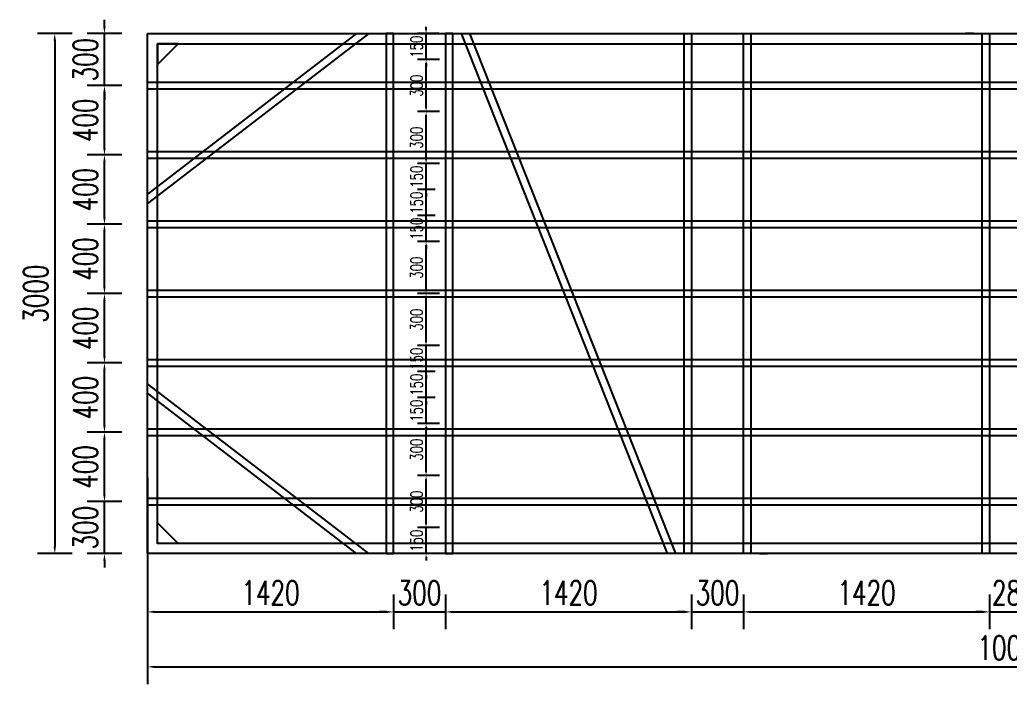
# Model space of a CAD drawing. Header units: millimetres. Extents: x -1546798 to -962116, y 1297493 to 1531173.
# Drawn here: x -1365931 to -1360221, y 1353921 to 1357755 of the extents above; entities that cross this region are included whole.
import ezdxf

# ---------------------------------------------------------------- set-up
doc = ezdxf.new("R2010")
doc.units = ezdxf.units.MM
doc.header["$LTSCALE"] = 10
doc.layers.get('DEFPOINTS').update_dxf_attribs({"linetype": 'CONTINUOUS'})
doc.layers.add('W-STEEL_FRAME钢架', color=3, linetype='CONTINUOUS')
doc.layers.add('W-STEEL_KEEL钢龙骨', color=5, linetype='CONTINUOUS')
doc.styles.add('STANDARD_T3', font='simplex.shx', dxfattribs={"width": 0.7, "bigfont": 'gbcbig.shx'})
doc.dimstyles.new('W&&20', dxfattribs={"dimtxt": 70, "dimasz": 20, "dimexe": 50, "dimexo": 60, "dimgap": 20, "dimtad": 1, "dimdec": 0, "dimzin": 0, "dimdsep": 46, "dimtxsty": 'STANDARD_T3', "dimcen": 0.09, "dimclrd": 1, "dimclre": 1, "dimclrt": 7, "dimazin": 2, "dimtfac": 1, "dimtdec": 0, "dimtix": 1, "dimtmove": 2, "dimatfit": 3, "dimfxl": 100, "dimtolj": 1, "dimtzin": 0, "dimarcsym": 0})
doc.dimstyles.new('W&&40', dxfattribs={"dimtxt": 140, "dimasz": 40, "dimexe": 100, "dimexo": 120, "dimgap": 40, "dimtad": 1, "dimdec": 0, "dimzin": 0, "dimdsep": 46, "dimtxsty": 'STANDARD_T3', "dimcen": 0.09, "dimclrd": 1, "dimclre": 1, "dimclrt": 7, "dimazin": 2, "dimtfac": 1, "dimtdec": 0, "dimtix": 1, "dimtmove": 2, "dimatfit": 3, "dimfxl": 100, "dimtolj": 1, "dimtzin": 0, "dimarcsym": 0})

# ---------------------------------------------------------------- blocks, each defined once
blk = doc.blocks.new('*D106')
at = {"layer": 'DEFPOINTS', "color": 0, "transparency": 16777216}
for p in [(-1365194.3, 1357674.5), (-1365729.3, 1354674.5), (-1365194.3, 1354674.5)]:
    blk.add_point(p, dxfattribs=at)
at = {"layer": 'W-STEEL_FRAME钢架', "color": 1, "lineweight": -2, "transparency": 16777216}
for p, q in [((-1365629.3, 1357674.5), (-1365829.3, 1357674.5)), ((-1365729.3, 1357634.5), (-1365729.3, 1354714.5)), ((-1365629.3, 1354674.5), (-1365829.3, 1354674.5))]:
    blk.add_line(p, q, dxfattribs=at)
at = {"layer": 'W-STEEL_FRAME钢架', "color": 1, "transparency": 16777216}
for points in [[(-1365735.9, 1357634.5), (-1365722.6, 1357634.5), (-1365729.3, 1357674.5)], [(-1365735.9, 1354714.5), (-1365722.6, 1354714.5), (-1365729.3, 1354674.5)]]:
    blk.add_solid(points, dxfattribs=at)
at = {"layer": 'W-STEEL_FRAME钢架', "color": 7, "transparency": 16777216, "insert": (-1365839.3, 1356174.5), "char_height": 140, "attachment_point": 5, "rotation": 90, "style": 'STANDARD_T3'}
blk.add_mtext('\\A1;3000', dxfattribs=at)
blk = doc.blocks.new('*D107')
at = {"layer": 'DEFPOINTS', "color": 0, "transparency": 16777216}
for p in [(-1365194.3, 1355231.3), (-1355194.3, 1355231.3), (-1355194.3, 1354021.3)]:
    blk.add_point(p, dxfattribs=at)
at = {"layer": 'W-STEEL_FRAME钢架', "color": 1, "lineweight": -2, "transparency": 16777216}
for p, q in [((-1365194.3, 1355111.3), (-1365194.3, 1353921.3)), ((-1355194.3, 1355111.3), (-1355194.3, 1353921.3)), ((-1365154.3, 1354021.3), (-1355234.3, 1354021.3))]:
    blk.add_line(p, q, dxfattribs=at)
at = {"layer": 'W-STEEL_FRAME钢架', "color": 1, "transparency": 16777216}
for points in [[(-1365154.3, 1354027.9), (-1365154.3, 1354014.6), (-1365194.3, 1354021.3)], [(-1355234.3, 1354027.9), (-1355234.3, 1354014.6), (-1355194.3, 1354021.3)]]:
    blk.add_solid(points, dxfattribs=at)
at = {"layer": 'W-STEEL_FRAME钢架', "color": 7, "transparency": 16777216, "insert": (-1360194.3, 1354131.3), "char_height": 140, "attachment_point": 5, "style": 'STANDARD_T3'}
blk.add_mtext('\\A1;10000', dxfattribs=at)
blk = doc.blocks.new('*D108')
at = {"layer": 'DEFPOINTS', "color": 0, "transparency": 16777216}
for p in [(-1365194.3, 1355231.3), (-1363774.3, 1355231.3), (-1363774.3, 1354338.5)]:
    blk.add_point(p, dxfattribs=at)
at = {"layer": 'W-STEEL_FRAME钢架', "color": 1, "lineweight": -2, "transparency": 16777216}
for p, q in [((-1365194.3, 1354438.5), (-1365194.3, 1354238.5)), ((-1363774.3, 1354438.5), (-1363774.3, 1354238.5)), ((-1365154.3, 1354338.5), (-1363814.3, 1354338.5))]:
    blk.add_line(p, q, dxfattribs=at)
at = {"layer": 'W-STEEL_FRAME钢架', "color": 1, "transparency": 16777216}
for points in [[(-1365154.3, 1354345.1), (-1365154.3, 1354331.8), (-1365194.3, 1354338.5)], [(-1363814.3, 1354345.1), (-1363814.3, 1354331.8), (-1363774.3, 1354338.5)]]:
    blk.add_solid(points, dxfattribs=at)
at = {"layer": 'W-STEEL_FRAME钢架', "color": 7, "transparency": 16777216, "insert": (-1364484.3, 1354448.5), "char_height": 140, "attachment_point": 5, "style": 'STANDARD_T3'}
blk.add_mtext('\\A1;1420', dxfattribs=at)
blk = doc.blocks.new('*D109')
at = {"layer": 'DEFPOINTS', "color": 0, "transparency": 16777216}
for p in [(-1363774.3, 1355231.3), (-1363474.3, 1355231.3), (-1363474.3, 1354338.5)]:
    blk.add_point(p, dxfattribs=at)
at = {"layer": 'W-STEEL_FRAME钢架', "color": 1, "lineweight": -2, "transparency": 16777216}
for p, q in [((-1363774.3, 1354438.5), (-1363774.3, 1354238.5)), ((-1363474.3, 1354438.5), (-1363474.3, 1354238.5)), ((-1363814.3, 1354338.5), (-1363854.3, 1354338.5)), ((-1363774.3, 1354338.5), (-1363474.3, 1354338.5)), ((-1363434.3, 1354338.5), (-1363394.3, 1354338.5))]:
    blk.add_line(p, q, dxfattribs=at)
at = {"layer": 'W-STEEL_FRAME钢架', "color": 1, "transparency": 16777216}
for points in [[(-1363814.3, 1354345.1), (-1363814.3, 1354331.8), (-1363774.3, 1354338.5)], [(-1363434.3, 1354345.1), (-1363434.3, 1354331.8), (-1363474.3, 1354338.5)]]:
    blk.add_solid(points, dxfattribs=at)
at = {"layer": 'W-STEEL_FRAME钢架', "color": 7, "transparency": 16777216, "insert": (-1363624.3, 1354448.5), "char_height": 140, "attachment_point": 5, "style": 'STANDARD_T3'}
blk.add_mtext('\\A1;300', dxfattribs=at)
blk = doc.blocks.new('*D110')
at = {"layer": 'DEFPOINTS', "color": 0, "transparency": 16777216}
for p in [(-1363474.3, 1355231.3), (-1362054.3, 1355231.3), (-1362054.3, 1354338.5)]:
    blk.add_point(p, dxfattribs=at)
at = {"layer": 'W-STEEL_FRAME钢架', "color": 1, "lineweight": -2, "transparency": 16777216}
for p, q in [((-1363474.3, 1354438.5), (-1363474.3, 1354238.5)), ((-1362054.3, 1354438.5), (-1362054.3, 1354238.5)), ((-1363434.3, 1354338.5), (-1362094.3, 1354338.5))]:
    blk.add_line(p, q, dxfattribs=at)
at = {"layer": 'W-STEEL_FRAME钢架', "color": 1, "transparency": 16777216}
for points in [[(-1363434.3, 1354345.1), (-1363434.3, 1354331.8), (-1363474.3, 1354338.5)], [(-1362094.3, 1354345.1), (-1362094.3, 1354331.8), (-1362054.3, 1354338.5)]]:
    blk.add_solid(points, dxfattribs=at)
at = {"layer": 'W-STEEL_FRAME钢架', "color": 7, "transparency": 16777216, "insert": (-1362764.3, 1354448.5), "char_height": 140, "attachment_point": 5, "style": 'STANDARD_T3'}
blk.add_mtext('\\A1;1420', dxfattribs=at)
blk = doc.blocks.new('*D98')
at = {"layer": 'DEFPOINTS', "color": 0, "transparency": 16777216}
for p in [(-1362054.3, 1355231.3), (-1361754.3, 1355231.3), (-1361754.3, 1354338.5)]:
    blk.add_point(p, dxfattribs=at)
at = {"layer": 'W-STEEL_FRAME钢架', "color": 1, "lineweight": -2, "transparency": 16777216}
for p, q in [((-1362054.3, 1354438.5), (-1362054.3, 1354238.5)), ((-1361754.3, 1354438.5), (-1361754.3, 1354238.5)), ((-1362094.3, 1354338.5), (-1362134.3, 1354338.5)), ((-1362054.3, 1354338.5), (-1361754.3, 1354338.5)), ((-1361714.3, 1354338.5), (-1361674.3, 1354338.5))]:
    blk.add_line(p, q, dxfattribs=at)
at = {"layer": 'W-STEEL_FRAME钢架', "color": 1, "transparency": 16777216}
for points in [[(-1362094.3, 1354345.1), (-1362094.3, 1354331.8), (-1362054.3, 1354338.5)], [(-1361714.3, 1354345.1), (-1361714.3, 1354331.8), (-1361754.3, 1354338.5)]]:
    blk.add_solid(points, dxfattribs=at)
at = {"layer": 'W-STEEL_FRAME钢架', "color": 7, "transparency": 16777216, "insert": (-1361904.3, 1354448.5), "char_height": 140, "attachment_point": 5, "style": 'STANDARD_T3'}
blk.add_mtext('\\A1;300', dxfattribs=at)
blk = doc.blocks.new('*D99')
at = {"layer": 'DEFPOINTS', "color": 0, "transparency": 16777216}
for p in [(-1361754.3, 1355231.3), (-1360334.3, 1355231.3), (-1360334.3, 1354338.5)]:
    blk.add_point(p, dxfattribs=at)
at = {"layer": 'W-STEEL_FRAME钢架', "color": 1, "lineweight": -2, "transparency": 16777216}
for p, q in [((-1361754.3, 1354438.5), (-1361754.3, 1354238.5)), ((-1360334.3, 1354438.5), (-1360334.3, 1354238.5)), ((-1361714.3, 1354338.5), (-1360374.3, 1354338.5))]:
    blk.add_line(p, q, dxfattribs=at)
at = {"layer": 'W-STEEL_FRAME钢架', "color": 1, "transparency": 16777216}
for points in [[(-1361714.3, 1354345.1), (-1361714.3, 1354331.8), (-1361754.3, 1354338.5)], [(-1360374.3, 1354345.1), (-1360374.3, 1354331.8), (-1360334.3, 1354338.5)]]:
    blk.add_solid(points, dxfattribs=at)
at = {"layer": 'W-STEEL_FRAME钢架', "color": 7, "transparency": 16777216, "insert": (-1361044.3, 1354448.5), "char_height": 140, "attachment_point": 5, "style": 'STANDARD_T3'}
blk.add_mtext('\\A1;1420', dxfattribs=at)
blk = doc.blocks.new('*D100')
at = {"layer": 'DEFPOINTS', "color": 0, "transparency": 16777216}
for p in [(-1360334.3, 1355231.3), (-1360054.3, 1355231.3), (-1360054.3, 1354338.5)]:
    blk.add_point(p, dxfattribs=at)
at = {"layer": 'W-STEEL_FRAME钢架', "color": 1, "lineweight": -2, "transparency": 16777216}
for p, q in [((-1360334.3, 1354438.5), (-1360334.3, 1354238.5)), ((-1360054.3, 1354438.5), (-1360054.3, 1354238.5)), ((-1360374.3, 1354338.5), (-1360414.3, 1354338.5)), ((-1360334.3, 1354338.5), (-1360054.3, 1354338.5)), ((-1360014.3, 1354338.5), (-1359974.3, 1354338.5))]:
    blk.add_line(p, q, dxfattribs=at)
at = {"layer": 'W-STEEL_FRAME钢架', "color": 1, "transparency": 16777216}
for points in [[(-1360374.3, 1354345.1), (-1360374.3, 1354331.8), (-1360334.3, 1354338.5)], [(-1360014.3, 1354345.1), (-1360014.3, 1354331.8), (-1360054.3, 1354338.5)]]:
    blk.add_solid(points, dxfattribs=at)
at = {"layer": 'W-STEEL_FRAME钢架', "color": 7, "transparency": 16777216, "insert": (-1360194.3, 1354448.5), "char_height": 140, "attachment_point": 5, "style": 'STANDARD_T3'}
blk.add_mtext('\\A1;280', dxfattribs=at)
blk = doc.blocks.new('*D115')
at = {"layer": 'DEFPOINTS', "color": 0, "transparency": 16777216}
for p in [(-1365442.5, 1354974.5), (-1365194.3, 1354974.5), (-1365194.3, 1354674.5)]:
    blk.add_point(p, dxfattribs=at)
at = {"layer": 'W-STEEL_FRAME钢架', "color": 1, "lineweight": -2, "transparency": 16777216}
for p, q in [((-1365442.5, 1355014.5), (-1365442.5, 1355054.5)), ((-1365342.5, 1354974.5), (-1365542.5, 1354974.5)), ((-1365442.5, 1354674.5), (-1365442.5, 1354974.5)), ((-1365342.5, 1354674.5), (-1365542.5, 1354674.5)), ((-1365442.5, 1354634.5), (-1365442.5, 1354594.5))]:
    blk.add_line(p, q, dxfattribs=at)
at = {"layer": 'W-STEEL_FRAME钢架', "color": 1, "transparency": 16777216}
for points in [[(-1365449.1, 1355014.5), (-1365435.8, 1355014.5), (-1365442.5, 1354974.5)], [(-1365449.1, 1354634.5), (-1365435.8, 1354634.5), (-1365442.5, 1354674.5)]]:
    blk.add_solid(points, dxfattribs=at)
at = {"layer": 'W-STEEL_FRAME钢架', "color": 7, "transparency": 16777216, "insert": (-1365552.5, 1354824.5), "char_height": 140, "attachment_point": 5, "rotation": 90, "style": 'STANDARD_T3'}
blk.add_mtext('\\A1;300', dxfattribs=at)
blk = doc.blocks.new('*D116')
at = {"layer": 'DEFPOINTS', "color": 0, "transparency": 16777216}
for p in [(-1365442.5, 1355374.5), (-1365194.3, 1355374.5), (-1365194.3, 1354974.5)]:
    blk.add_point(p, dxfattribs=at)
at = {"layer": 'W-STEEL_FRAME钢架', "color": 1, "lineweight": -2, "transparency": 16777216}
for p, q in [((-1365342.5, 1355374.5), (-1365542.5, 1355374.5)), ((-1365442.5, 1355014.5), (-1365442.5, 1355334.5)), ((-1365342.5, 1354974.5), (-1365542.5, 1354974.5))]:
    blk.add_line(p, q, dxfattribs=at)
at = {"layer": 'W-STEEL_FRAME钢架', "color": 1, "transparency": 16777216}
for points in [[(-1365449.1, 1355334.5), (-1365435.8, 1355334.5), (-1365442.5, 1355374.5)], [(-1365449.1, 1355014.5), (-1365435.8, 1355014.5), (-1365442.5, 1354974.5)]]:
    blk.add_solid(points, dxfattribs=at)
at = {"layer": 'W-STEEL_FRAME钢架', "color": 7, "transparency": 16777216, "insert": (-1365552.5, 1355174.5), "char_height": 140, "attachment_point": 5, "rotation": 90, "style": 'STANDARD_T3'}
blk.add_mtext('\\A1;400', dxfattribs=at)
blk = doc.blocks.new('*D117')
at = {"layer": 'DEFPOINTS', "color": 0, "transparency": 16777216}
for p in [(-1365442.5, 1355774.5), (-1365194.3, 1355774.5), (-1365194.3, 1355374.5)]:
    blk.add_point(p, dxfattribs=at)
at = {"layer": 'W-STEEL_FRAME钢架', "color": 1, "lineweight": -2, "transparency": 16777216}
for p, q in [((-1365342.5, 1355774.5), (-1365542.5, 1355774.5)), ((-1365442.5, 1355414.5), (-1365442.5, 1355734.5)), ((-1365342.5, 1355374.5), (-1365542.5, 1355374.5))]:
    blk.add_line(p, q, dxfattribs=at)
at = {"layer": 'W-STEEL_FRAME钢架', "color": 1, "transparency": 16777216}
for points in [[(-1365449.1, 1355734.5), (-1365435.8, 1355734.5), (-1365442.5, 1355774.5)], [(-1365449.1, 1355414.5), (-1365435.8, 1355414.5), (-1365442.5, 1355374.5)]]:
    blk.add_solid(points, dxfattribs=at)
at = {"layer": 'W-STEEL_FRAME钢架', "color": 7, "transparency": 16777216, "insert": (-1365552.5, 1355574.5), "char_height": 140, "attachment_point": 5, "rotation": 90, "style": 'STANDARD_T3'}
blk.add_mtext('\\A1;400', dxfattribs=at)
blk = doc.blocks.new('*D118')
at = {"layer": 'DEFPOINTS', "color": 0, "transparency": 16777216}
for p in [(-1365442.5, 1356174.5), (-1365194.3, 1356174.5), (-1365194.3, 1355774.5)]:
    blk.add_point(p, dxfattribs=at)
at = {"layer": 'W-STEEL_FRAME钢架', "color": 1, "lineweight": -2, "transparency": 16777216}
for p, q in [((-1365342.5, 1356174.5), (-1365542.5, 1356174.5)), ((-1365442.5, 1355814.5), (-1365442.5, 1356134.5)), ((-1365342.5, 1355774.5), (-1365542.5, 1355774.5))]:
    blk.add_line(p, q, dxfattribs=at)
at = {"layer": 'W-STEEL_FRAME钢架', "color": 1, "transparency": 16777216}
for points in [[(-1365449.1, 1356134.5), (-1365435.8, 1356134.5), (-1365442.5, 1356174.5)], [(-1365449.1, 1355814.5), (-1365435.8, 1355814.5), (-1365442.5, 1355774.5)]]:
    blk.add_solid(points, dxfattribs=at)
at = {"layer": 'W-STEEL_FRAME钢架', "color": 7, "transparency": 16777216, "insert": (-1365552.5, 1355974.5), "char_height": 140, "attachment_point": 5, "rotation": 90, "style": 'STANDARD_T3'}
blk.add_mtext('\\A1;400', dxfattribs=at)
blk = doc.blocks.new('*D111')
at = {"layer": 'DEFPOINTS', "color": 0, "transparency": 16777216}
for p in [(-1365442.5, 1356574.5), (-1365194.3, 1356574.5), (-1365194.3, 1356174.5)]:
    blk.add_point(p, dxfattribs=at)
at = {"layer": 'W-STEEL_FRAME钢架', "color": 1, "lineweight": -2, "transparency": 16777216}
for p, q in [((-1365342.5, 1356574.5), (-1365542.5, 1356574.5)), ((-1365442.5, 1356214.5), (-1365442.5, 1356534.5)), ((-1365342.5, 1356174.5), (-1365542.5, 1356174.5))]:
    blk.add_line(p, q, dxfattribs=at)
at = {"layer": 'W-STEEL_FRAME钢架', "color": 1, "transparency": 16777216}
for points in [[(-1365449.1, 1356534.5), (-1365435.8, 1356534.5), (-1365442.5, 1356574.5)], [(-1365449.1, 1356214.5), (-1365435.8, 1356214.5), (-1365442.5, 1356174.5)]]:
    blk.add_solid(points, dxfattribs=at)
at = {"layer": 'W-STEEL_FRAME钢架', "color": 7, "transparency": 16777216, "insert": (-1365552.5, 1356374.5), "char_height": 140, "attachment_point": 5, "rotation": 90, "style": 'STANDARD_T3'}
blk.add_mtext('\\A1;400', dxfattribs=at)
blk = doc.blocks.new('*D112')
at = {"layer": 'DEFPOINTS', "color": 0, "transparency": 16777216}
for p in [(-1365442.5, 1356974.5), (-1365194.3, 1356974.5), (-1365194.3, 1356574.5)]:
    blk.add_point(p, dxfattribs=at)
at = {"layer": 'W-STEEL_FRAME钢架', "color": 1, "lineweight": -2, "transparency": 16777216}
for p, q in [((-1365342.5, 1356974.5), (-1365542.5, 1356974.5)), ((-1365442.5, 1356614.5), (-1365442.5, 1356934.5)), ((-1365342.5, 1356574.5), (-1365542.5, 1356574.5))]:
    blk.add_line(p, q, dxfattribs=at)
at = {"layer": 'W-STEEL_FRAME钢架', "color": 1, "transparency": 16777216}
for points in [[(-1365449.1, 1356934.5), (-1365435.8, 1356934.5), (-1365442.5, 1356974.5)], [(-1365449.1, 1356614.5), (-1365435.8, 1356614.5), (-1365442.5, 1356574.5)]]:
    blk.add_solid(points, dxfattribs=at)
at = {"layer": 'W-STEEL_FRAME钢架', "color": 7, "transparency": 16777216, "insert": (-1365552.5, 1356774.5), "char_height": 140, "attachment_point": 5, "rotation": 90, "style": 'STANDARD_T3'}
blk.add_mtext('\\A1;400', dxfattribs=at)
blk = doc.blocks.new('*D113')
at = {"layer": 'DEFPOINTS', "color": 0, "transparency": 16777216}
for p in [(-1365442.5, 1357374.5), (-1365194.3, 1357374.5), (-1365194.3, 1356974.5)]:
    blk.add_point(p, dxfattribs=at)
at = {"layer": 'W-STEEL_FRAME钢架', "color": 1, "lineweight": -2, "transparency": 16777216}
for p, q in [((-1365342.5, 1357374.5), (-1365542.5, 1357374.5)), ((-1365442.5, 1357014.5), (-1365442.5, 1357334.5)), ((-1365342.5, 1356974.5), (-1365542.5, 1356974.5))]:
    blk.add_line(p, q, dxfattribs=at)
at = {"layer": 'W-STEEL_FRAME钢架', "color": 1, "transparency": 16777216}
for points in [[(-1365449.1, 1357334.5), (-1365435.8, 1357334.5), (-1365442.5, 1357374.5)], [(-1365449.1, 1357014.5), (-1365435.8, 1357014.5), (-1365442.5, 1356974.5)]]:
    blk.add_solid(points, dxfattribs=at)
at = {"layer": 'W-STEEL_FRAME钢架', "color": 7, "transparency": 16777216, "insert": (-1365552.5, 1357174.5), "char_height": 140, "attachment_point": 5, "rotation": 90, "style": 'STANDARD_T3'}
blk.add_mtext('\\A1;400', dxfattribs=at)
blk = doc.blocks.new('*D114')
at = {"layer": 'DEFPOINTS', "color": 0, "transparency": 16777216}
for p in [(-1365442.5, 1357674.5), (-1365194.3, 1357674.5), (-1365194.3, 1357374.5)]:
    blk.add_point(p, dxfattribs=at)
at = {"layer": 'W-STEEL_FRAME钢架', "color": 1, "lineweight": -2, "transparency": 16777216}
for p, q in [((-1365442.5, 1357714.5), (-1365442.5, 1357754.5)), ((-1365342.5, 1357674.5), (-1365542.5, 1357674.5)), ((-1365442.5, 1357374.5), (-1365442.5, 1357674.5)), ((-1365342.5, 1357374.5), (-1365542.5, 1357374.5)), ((-1365442.5, 1357334.5), (-1365442.5, 1357294.5))]:
    blk.add_line(p, q, dxfattribs=at)
at = {"layer": 'W-STEEL_FRAME钢架', "color": 1, "transparency": 16777216}
for points in [[(-1365449.1, 1357714.5), (-1365435.8, 1357714.5), (-1365442.5, 1357674.5)], [(-1365449.1, 1357334.5), (-1365435.8, 1357334.5), (-1365442.5, 1357374.5)]]:
    blk.add_solid(points, dxfattribs=at)
at = {"layer": 'W-STEEL_FRAME钢架', "color": 7, "transparency": 16777216, "insert": (-1365552.5, 1357524.5), "char_height": 140, "attachment_point": 5, "rotation": 90, "style": 'STANDARD_T3'}
blk.add_mtext('\\A1;300', dxfattribs=at)
blk = doc.blocks.new('*D489')
at = {"layer": 'DEFPOINTS', "color": 0, "transparency": 16777216}
for p in [(-1363586.2, 1354824.5), (-1363449.3, 1354824.5, 0), (-1363474.3, 1354674.5)]:
    blk.add_point(p, dxfattribs=at)
at = {"layer": 'W-STEEL_FRAME钢架', "color": 1, "lineweight": -2, "transparency": 16777216}
for p, q in [((-1363586.2, 1354844.5), (-1363586.2, 1354864.5)), ((-1363509.3, 1354824.5), (-1363636.2, 1354824.5)), ((-1363586.2, 1354674.5), (-1363586.2, 1354824.5)), ((-1363534.3, 1354674.5), (-1363636.2, 1354674.5)), ((-1363586.2, 1354654.5), (-1363586.2, 1354634.5))]:
    blk.add_line(p, q, dxfattribs=at)
at = {"layer": 'W-STEEL_FRAME钢架', "color": 1, "transparency": 16777216}
for points in [[(-1363589.6, 1354844.5), (-1363582.9, 1354844.5), (-1363586.2, 1354824.5)], [(-1363589.6, 1354654.5), (-1363582.9, 1354654.5), (-1363586.2, 1354674.5)]]:
    blk.add_solid(points, dxfattribs=at)
at = {"layer": 'W-STEEL_FRAME钢架', "color": 7, "transparency": 16777216, "insert": (-1363641.2, 1354749.5), "char_height": 70, "attachment_point": 5, "rotation": 90, "style": 'STANDARD_T3'}
blk.add_mtext('\\A1;150', dxfattribs=at)
blk = doc.blocks.new('*D490')
at = {"layer": 'DEFPOINTS', "color": 0, "transparency": 16777216}
for p in [(-1363586.2, 1355124.5), (-1363449.3, 1355124.5, 0), (-1363449.3, 1354824.5, 0)]:
    blk.add_point(p, dxfattribs=at)
at = {"layer": 'W-STEEL_FRAME钢架', "color": 1, "lineweight": -2, "transparency": 16777216}
for p, q in [((-1363509.3, 1355124.5), (-1363636.2, 1355124.5)), ((-1363586.2, 1354844.5), (-1363586.2, 1355104.5)), ((-1363509.3, 1354824.5), (-1363636.2, 1354824.5))]:
    blk.add_line(p, q, dxfattribs=at)
at = {"layer": 'W-STEEL_FRAME钢架', "color": 1, "transparency": 16777216}
for points in [[(-1363589.6, 1355104.5), (-1363582.9, 1355104.5), (-1363586.2, 1355124.5)], [(-1363589.6, 1354844.5), (-1363582.9, 1354844.5), (-1363586.2, 1354824.5)]]:
    blk.add_solid(points, dxfattribs=at)
at = {"layer": 'W-STEEL_FRAME钢架', "color": 7, "transparency": 16777216, "insert": (-1363641.2, 1354974.5), "char_height": 70, "attachment_point": 5, "rotation": 90, "style": 'STANDARD_T3'}
blk.add_mtext('\\A1;300', dxfattribs=at)
blk = doc.blocks.new('*D491')
at = {"layer": 'DEFPOINTS', "color": 0, "transparency": 16777216}
for p in [(-1363586.2, 1355424.5), (-1363449.3, 1355424.5, 0), (-1363449.3, 1355124.5, 0)]:
    blk.add_point(p, dxfattribs=at)
at = {"layer": 'W-STEEL_FRAME钢架', "color": 1, "lineweight": -2, "transparency": 16777216}
for p, q in [((-1363509.3, 1355424.5), (-1363636.2, 1355424.5)), ((-1363586.2, 1355144.5), (-1363586.2, 1355404.5)), ((-1363509.3, 1355124.5), (-1363636.2, 1355124.5))]:
    blk.add_line(p, q, dxfattribs=at)
at = {"layer": 'W-STEEL_FRAME钢架', "color": 1, "transparency": 16777216}
for points in [[(-1363589.6, 1355404.5), (-1363582.9, 1355404.5), (-1363586.2, 1355424.5)], [(-1363589.6, 1355144.5), (-1363582.9, 1355144.5), (-1363586.2, 1355124.5)]]:
    blk.add_solid(points, dxfattribs=at)
at = {"layer": 'W-STEEL_FRAME钢架', "color": 7, "transparency": 16777216, "insert": (-1363641.2, 1355274.5), "char_height": 70, "attachment_point": 5, "rotation": 90, "style": 'STANDARD_T3'}
blk.add_mtext('\\A1;300', dxfattribs=at)
blk = doc.blocks.new('*D492')
at = {"layer": 'DEFPOINTS', "color": 0, "transparency": 16777216}
for p in [(-1363586.2, 1355574.5), (-1363474.3, 1355574.5), (-1363449.3, 1355424.5, 0)]:
    blk.add_point(p, dxfattribs=at)
at = {"layer": 'W-STEEL_FRAME钢架', "color": 1, "lineweight": -2, "transparency": 16777216}
for p, q in [((-1363586.2, 1355594.5), (-1363586.2, 1355614.5)), ((-1363534.3, 1355574.5), (-1363636.2, 1355574.5)), ((-1363586.2, 1355424.5), (-1363586.2, 1355574.5)), ((-1363509.3, 1355424.5), (-1363636.2, 1355424.5)), ((-1363586.2, 1355404.5), (-1363586.2, 1355384.5))]:
    blk.add_line(p, q, dxfattribs=at)
at = {"layer": 'W-STEEL_FRAME钢架', "color": 1, "transparency": 16777216}
for points in [[(-1363589.6, 1355594.5), (-1363582.9, 1355594.5), (-1363586.2, 1355574.5)], [(-1363589.6, 1355404.5), (-1363582.9, 1355404.5), (-1363586.2, 1355424.5)]]:
    blk.add_solid(points, dxfattribs=at)
at = {"layer": 'W-STEEL_FRAME钢架', "color": 7, "transparency": 16777216, "insert": (-1363641.2, 1355499.5), "char_height": 70, "attachment_point": 5, "rotation": 90, "style": 'STANDARD_T3'}
blk.add_mtext('\\A1;150', dxfattribs=at)
blk = doc.blocks.new('*D493')
at = {"layer": 'DEFPOINTS', "color": 0, "transparency": 16777216}
for p in [(-1363586.2, 1355724.5), (-1363474.3, 1355724.5), (-1363474.3, 1355574.5)]:
    blk.add_point(p, dxfattribs=at)
at = {"layer": 'W-STEEL_FRAME钢架', "color": 1, "lineweight": -2, "transparency": 16777216}
for p, q in [((-1363586.2, 1355744.5), (-1363586.2, 1355764.5)), ((-1363534.3, 1355724.5), (-1363636.2, 1355724.5)), ((-1363586.2, 1355574.5), (-1363586.2, 1355724.5)), ((-1363534.3, 1355574.5), (-1363636.2, 1355574.5)), ((-1363586.2, 1355554.5), (-1363586.2, 1355534.5))]:
    blk.add_line(p, q, dxfattribs=at)
at = {"layer": 'W-STEEL_FRAME钢架', "color": 1, "transparency": 16777216}
for points in [[(-1363589.6, 1355744.5), (-1363582.9, 1355744.5), (-1363586.2, 1355724.5)], [(-1363589.6, 1355554.5), (-1363582.9, 1355554.5), (-1363586.2, 1355574.5)]]:
    blk.add_solid(points, dxfattribs=at)
at = {"layer": 'W-STEEL_FRAME钢架', "color": 7, "transparency": 16777216, "insert": (-1363641.2, 1355649.5), "char_height": 70, "attachment_point": 5, "rotation": 90, "style": 'STANDARD_T3'}
blk.add_mtext('\\A1;150', dxfattribs=at)
blk = doc.blocks.new('*D494')
at = {"layer": 'DEFPOINTS', "color": 0, "transparency": 16777216}
for p in [(-1363586.2, 1355874.5), (-1363449.3, 1355874.5, 0), (-1363474.3, 1355724.5)]:
    blk.add_point(p, dxfattribs=at)
at = {"layer": 'W-STEEL_FRAME钢架', "color": 1, "lineweight": -2, "transparency": 16777216}
for p, q in [((-1363509.3, 1355874.5), (-1363636.2, 1355874.5)), ((-1363586.2, 1355894.5), (-1363586.2, 1355914.5)), ((-1363586.2, 1355724.5), (-1363586.2, 1355874.5)), ((-1363534.3, 1355724.5), (-1363636.2, 1355724.5)), ((-1363586.2, 1355704.5), (-1363586.2, 1355684.5))]:
    blk.add_line(p, q, dxfattribs=at)
at = {"layer": 'W-STEEL_FRAME钢架', "color": 1, "transparency": 16777216}
for points in [[(-1363589.6, 1355894.5), (-1363582.9, 1355894.5), (-1363586.2, 1355874.5)], [(-1363589.6, 1355704.5), (-1363582.9, 1355704.5), (-1363586.2, 1355724.5)]]:
    blk.add_solid(points, dxfattribs=at)
at = {"layer": 'W-STEEL_FRAME钢架', "color": 7, "transparency": 16777216, "insert": (-1363641.2, 1355799.5), "char_height": 70, "attachment_point": 5, "rotation": 90, "style": 'STANDARD_T3'}
blk.add_mtext('\\A1;150', dxfattribs=at)
blk = doc.blocks.new('*D495')
at = {"layer": 'DEFPOINTS', "color": 0, "transparency": 16777216}
for p in [(-1363586.2, 1356174.5), (-1363449.3, 1356174.5, 0), (-1363449.3, 1355874.5, 0)]:
    blk.add_point(p, dxfattribs=at)
at = {"layer": 'W-STEEL_FRAME钢架', "color": 1, "lineweight": -2, "transparency": 16777216}
for p, q in [((-1363509.3, 1356174.5), (-1363636.2, 1356174.5)), ((-1363586.2, 1355894.5), (-1363586.2, 1356154.5)), ((-1363509.3, 1355874.5), (-1363636.2, 1355874.5))]:
    blk.add_line(p, q, dxfattribs=at)
at = {"layer": 'W-STEEL_FRAME钢架', "color": 1, "transparency": 16777216}
for points in [[(-1363589.6, 1356154.5), (-1363582.9, 1356154.5), (-1363586.2, 1356174.5)], [(-1363589.6, 1355894.5), (-1363582.9, 1355894.5), (-1363586.2, 1355874.5)]]:
    blk.add_solid(points, dxfattribs=at)
at = {"layer": 'W-STEEL_FRAME钢架', "color": 7, "transparency": 16777216, "insert": (-1363641.2, 1356024.5), "char_height": 70, "attachment_point": 5, "rotation": 90, "style": 'STANDARD_T3'}
blk.add_mtext('\\A1;300', dxfattribs=at)
blk = doc.blocks.new('*D496')
at = {"layer": 'DEFPOINTS', "color": 0, "transparency": 16777216}
for p in [(-1363586.2, 1356474.5), (-1363449.3, 1356474.5, 0), (-1363449.3, 1356174.5, 0)]:
    blk.add_point(p, dxfattribs=at)
at = {"layer": 'W-STEEL_FRAME钢架', "color": 1, "lineweight": -2, "transparency": 16777216}
for p, q in [((-1363509.3, 1356474.5), (-1363636.2, 1356474.5)), ((-1363586.2, 1356194.5), (-1363586.2, 1356454.5)), ((-1363509.3, 1356174.5), (-1363636.2, 1356174.5))]:
    blk.add_line(p, q, dxfattribs=at)
at = {"layer": 'W-STEEL_FRAME钢架', "color": 1, "transparency": 16777216}
for points in [[(-1363589.6, 1356454.5), (-1363582.9, 1356454.5), (-1363586.2, 1356474.5)], [(-1363589.6, 1356194.5), (-1363582.9, 1356194.5), (-1363586.2, 1356174.5)]]:
    blk.add_solid(points, dxfattribs=at)
at = {"layer": 'W-STEEL_FRAME钢架', "color": 7, "transparency": 16777216, "insert": (-1363641.2, 1356324.5), "char_height": 70, "attachment_point": 5, "rotation": 90, "style": 'STANDARD_T3'}
blk.add_mtext('\\A1;300', dxfattribs=at)
blk = doc.blocks.new('*D497')
at = {"layer": 'DEFPOINTS', "color": 0, "transparency": 16777216}
for p in [(-1363586.2, 1356624.5), (-1363474.3, 1356624.5), (-1363449.3, 1356474.5, 0)]:
    blk.add_point(p, dxfattribs=at)
at = {"layer": 'W-STEEL_FRAME钢架', "color": 1, "lineweight": -2, "transparency": 16777216}
for p, q in [((-1363534.3, 1356624.5), (-1363636.2, 1356624.5)), ((-1363586.2, 1356644.5), (-1363586.2, 1356664.5)), ((-1363586.2, 1356474.5), (-1363586.2, 1356624.5)), ((-1363509.3, 1356474.5), (-1363636.2, 1356474.5)), ((-1363586.2, 1356454.5), (-1363586.2, 1356434.5))]:
    blk.add_line(p, q, dxfattribs=at)
at = {"layer": 'W-STEEL_FRAME钢架', "color": 1, "transparency": 16777216}
for points in [[(-1363589.6, 1356644.5), (-1363582.9, 1356644.5), (-1363586.2, 1356624.5)], [(-1363589.6, 1356454.5), (-1363582.9, 1356454.5), (-1363586.2, 1356474.5)]]:
    blk.add_solid(points, dxfattribs=at)
at = {"layer": 'W-STEEL_FRAME钢架', "color": 7, "transparency": 16777216, "insert": (-1363641.2, 1356549.5), "char_height": 70, "attachment_point": 5, "rotation": 90, "style": 'STANDARD_T3'}
blk.add_mtext('\\A1;150', dxfattribs=at)
blk = doc.blocks.new('*D498')
at = {"layer": 'DEFPOINTS', "color": 0, "transparency": 16777216}
for p in [(-1363586.2, 1356774.5), (-1363474.3, 1356774.5), (-1363474.3, 1356624.5)]:
    blk.add_point(p, dxfattribs=at)
at = {"layer": 'W-STEEL_FRAME钢架', "color": 1, "lineweight": -2, "transparency": 16777216}
for p, q in [((-1363586.2, 1356794.5), (-1363586.2, 1356814.5)), ((-1363534.3, 1356774.5), (-1363636.2, 1356774.5)), ((-1363586.2, 1356624.5), (-1363586.2, 1356774.5)), ((-1363534.3, 1356624.5), (-1363636.2, 1356624.5)), ((-1363586.2, 1356604.5), (-1363586.2, 1356584.5))]:
    blk.add_line(p, q, dxfattribs=at)
at = {"layer": 'W-STEEL_FRAME钢架', "color": 1, "transparency": 16777216}
for points in [[(-1363589.6, 1356794.5), (-1363582.9, 1356794.5), (-1363586.2, 1356774.5)], [(-1363589.6, 1356604.5), (-1363582.9, 1356604.5), (-1363586.2, 1356624.5)]]:
    blk.add_solid(points, dxfattribs=at)
at = {"layer": 'W-STEEL_FRAME钢架', "color": 7, "transparency": 16777216, "insert": (-1363641.2, 1356699.5), "char_height": 70, "attachment_point": 5, "rotation": 90, "style": 'STANDARD_T3'}
blk.add_mtext('\\A1;150', dxfattribs=at)
blk = doc.blocks.new('*D499')
at = {"layer": 'DEFPOINTS', "color": 0, "transparency": 16777216}
for p in [(-1363586.2, 1356924.5), (-1363449.3, 1356924.5, 0), (-1363474.3, 1356774.5)]:
    blk.add_point(p, dxfattribs=at)
at = {"layer": 'W-STEEL_FRAME钢架', "color": 1, "lineweight": -2, "transparency": 16777216}
for p, q in [((-1363586.2, 1356944.5), (-1363586.2, 1356964.5)), ((-1363509.3, 1356924.5), (-1363636.2, 1356924.5)), ((-1363586.2, 1356774.5), (-1363586.2, 1356924.5)), ((-1363534.3, 1356774.5), (-1363636.2, 1356774.5)), ((-1363586.2, 1356754.5), (-1363586.2, 1356734.5))]:
    blk.add_line(p, q, dxfattribs=at)
at = {"layer": 'W-STEEL_FRAME钢架', "color": 1, "transparency": 16777216}
for points in [[(-1363589.6, 1356944.5), (-1363582.9, 1356944.5), (-1363586.2, 1356924.5)], [(-1363589.6, 1356754.5), (-1363582.9, 1356754.5), (-1363586.2, 1356774.5)]]:
    blk.add_solid(points, dxfattribs=at)
at = {"layer": 'W-STEEL_FRAME钢架', "color": 7, "transparency": 16777216, "insert": (-1363641.2, 1356849.5), "char_height": 70, "attachment_point": 5, "rotation": 90, "style": 'STANDARD_T3'}
blk.add_mtext('\\A1;150', dxfattribs=at)
blk = doc.blocks.new('*D500')
at = {"layer": 'DEFPOINTS', "color": 0, "transparency": 16777216}
for p in [(-1363586.2, 1357224.5), (-1363449.3, 1357224.5, 0), (-1363449.3, 1356924.5, 0)]:
    blk.add_point(p, dxfattribs=at)
at = {"layer": 'W-STEEL_FRAME钢架', "color": 1, "lineweight": -2, "transparency": 16777216}
for p, q in [((-1363509.3, 1357224.5), (-1363636.2, 1357224.5)), ((-1363586.2, 1356944.5), (-1363586.2, 1357204.5)), ((-1363509.3, 1356924.5), (-1363636.2, 1356924.5))]:
    blk.add_line(p, q, dxfattribs=at)
at = {"layer": 'W-STEEL_FRAME钢架', "color": 1, "transparency": 16777216}
for points in [[(-1363589.6, 1357204.5), (-1363582.9, 1357204.5), (-1363586.2, 1357224.5)], [(-1363589.6, 1356944.5), (-1363582.9, 1356944.5), (-1363586.2, 1356924.5)]]:
    blk.add_solid(points, dxfattribs=at)
at = {"layer": 'W-STEEL_FRAME钢架', "color": 7, "transparency": 16777216, "insert": (-1363641.2, 1357074.5), "char_height": 70, "attachment_point": 5, "rotation": 90, "style": 'STANDARD_T3'}
blk.add_mtext('\\A1;300', dxfattribs=at)
blk = doc.blocks.new('*D501')
at = {"layer": 'DEFPOINTS', "color": 0, "transparency": 16777216}
for p in [(-1363586.2, 1357524.5), (-1363449.3, 1357524.5, 0), (-1363449.3, 1357224.5, 0)]:
    blk.add_point(p, dxfattribs=at)
at = {"layer": 'W-STEEL_FRAME钢架', "color": 1, "lineweight": -2, "transparency": 16777216}
for p, q in [((-1363509.3, 1357524.5), (-1363636.2, 1357524.5)), ((-1363586.2, 1357244.5), (-1363586.2, 1357504.5)), ((-1363509.3, 1357224.5), (-1363636.2, 1357224.5))]:
    blk.add_line(p, q, dxfattribs=at)
at = {"layer": 'W-STEEL_FRAME钢架', "color": 1, "transparency": 16777216}
for points in [[(-1363589.6, 1357504.5), (-1363582.9, 1357504.5), (-1363586.2, 1357524.5)], [(-1363589.6, 1357244.5), (-1363582.9, 1357244.5), (-1363586.2, 1357224.5)]]:
    blk.add_solid(points, dxfattribs=at)
at = {"layer": 'W-STEEL_FRAME钢架', "color": 7, "transparency": 16777216, "insert": (-1363641.2, 1357374.5), "char_height": 70, "attachment_point": 5, "rotation": 90, "style": 'STANDARD_T3'}
blk.add_mtext('\\A1;300', dxfattribs=at)
blk = doc.blocks.new('*D502')
at = {"layer": 'DEFPOINTS', "color": 0, "transparency": 16777216}
for p in [(-1363586.2, 1357674.5), (-1363452.8, 1357674.5), (-1363449.3, 1357524.5, 0)]:
    blk.add_point(p, dxfattribs=at)
at = {"layer": 'W-STEEL_FRAME钢架', "color": 1, "lineweight": -2, "transparency": 16777216}
for p, q in [((-1363586.2, 1357694.5), (-1363586.2, 1357714.5)), ((-1363512.8, 1357674.5), (-1363636.2, 1357674.5)), ((-1363586.2, 1357524.5), (-1363586.2, 1357674.5)), ((-1363509.3, 1357524.5), (-1363636.2, 1357524.5)), ((-1363586.2, 1357504.5), (-1363586.2, 1357484.5))]:
    blk.add_line(p, q, dxfattribs=at)
at = {"layer": 'W-STEEL_FRAME钢架', "color": 1, "transparency": 16777216}
for points in [[(-1363589.6, 1357694.5), (-1363582.9, 1357694.5), (-1363586.2, 1357674.5)], [(-1363589.6, 1357504.5), (-1363582.9, 1357504.5), (-1363586.2, 1357524.5)]]:
    blk.add_solid(points, dxfattribs=at)
at = {"layer": 'W-STEEL_FRAME钢架', "color": 7, "transparency": 16777216, "insert": (-1363641.2, 1357599.5), "char_height": 70, "attachment_point": 5, "rotation": 90, "style": 'STANDARD_T3'}
blk.add_mtext('\\A1;150', dxfattribs=at)

msp = doc.modelspace()

# ---------------------------------------------------------------- linework, layer by layer
at = {"layer": 'W-STEEL_FRAME钢架'}
for p, q in [((-1365194.3, 1357674.5), (-1355194.3, 1357674.5)), ((-1365194.3, 1354674.5), (-1365194.3, 1357674.5)), ((-1365136.3, 1357616.5), (-1355252.3, 1357616.5)), ((-1365136.3, 1354732.5), (-1365136.3, 1357616.5)), ((-1355252.3, 1354732.5), (-1365136.3, 1354732.5)), ((-1355194.3, 1354674.5), (-1365194.3, 1354674.5))]:
    msp.add_line(p, q, dxfattribs=at)
at = {"layer": 'W-STEEL_FRAME钢架', "color": 6}
for p, q in [((-1363917.3, 1357674.5), (-1365194.3, 1356694.5)), ((-1363988, 1357674.5), (-1365194.3, 1356748.7)), ((-1363774.3, 1357674.5), (-1363817.3, 1357674.5)), ((-1363817.3, 1357674.5), (-1363817.3, 1354674.5)), ((-1363774.3, 1354674.5), (-1363774.3, 1357674.5)), ((-1363431.3, 1357674.5), (-1363474.3, 1357674.5)), ((-1363474.3, 1357674.5), (-1363474.3, 1354674.5)), ((-1363431.3, 1354674.5), (-1363431.3, 1357674.5)), ((-1362193.8, 1354674.5), (-1363381.3, 1357674.5)), ((-1363381.3, 1357674.5), (-1363334.9, 1357674.5)), ((-1363334.9, 1357674.5), (-1362147.3, 1354674.5)), ((-1362097.3, 1357674.5), (-1362054.3, 1357674.5)), ((-1362097.3, 1354674.5), (-1362097.3, 1357674.5)), ((-1362054.3, 1357674.5), (-1362054.3, 1354674.5)), ((-1361754.3, 1357674.5), (-1361711.3, 1357674.5)), ((-1361754.3, 1354674.5), (-1361754.3, 1357674.5)), ((-1361711.3, 1357674.5), (-1361711.3, 1354674.5)), ((-1360427.3, 1357674.5), (-1360473.8, 1357674.5)), ((-1360377.3, 1357674.5), (-1360334.3, 1357674.5)), ((-1360377.3, 1354674.5), (-1360377.3, 1357674.5)), ((-1360334.3, 1357674.5), (-1360334.3, 1354674.5)), ((-1363917.3, 1354674.5), (-1365194.3, 1355654.5)), ((-1363988, 1354674.5), (-1365194.3, 1355600.3)), ((-1363817.3, 1354674.5), (-1363774.3, 1354674.5)), ((-1363474.3, 1354674.5), (-1363431.3, 1354674.5)), ((-1362147.3, 1354674.5), (-1362193.8, 1354674.5)), ((-1362054.3, 1354674.5), (-1362097.3, 1354674.5)), ((-1361711.3, 1354674.5), (-1361754.3, 1354674.5)), ((-1361661.3, 1354674.5), (-1361614.9, 1354674.5)), ((-1360334.3, 1354674.5), (-1360377.3, 1354674.5))]:
    msp.add_line(p, q, dxfattribs=at)
at = {"layer": 'W-STEEL_FRAME钢架', "color": 1}
for points in [[(-1365016.3, 1357616.5), (-1365136.3, 1357616.5), (-1365136.3, 1357496.5), (-1365016.3, 1357616.5)], [(-1365016.3, 1354732.5), (-1365136.3, 1354732.5), (-1365136.3, 1354852.5), (-1365016.3, 1354732.5)]]:
    msp.add_lwpolyline(points, close=True, dxfattribs=at)
at = {"layer": 'W-STEEL_KEEL钢龙骨'}
for points in [[(-1365194.3, 1357394.5), (-1355194.3, 1357394.5), (-1355194.3, 1357354.5), (-1365194.3, 1357354.5)], [(-1365194.3, 1356994.5), (-1355194.3, 1356994.5), (-1355194.3, 1356954.5), (-1365194.3, 1356954.5)], [(-1365194.3, 1356594.5), (-1355194.3, 1356594.5), (-1355194.3, 1356554.5), (-1365194.3, 1356554.5)], [(-1365194.3, 1355794.5), (-1355194.3, 1355794.5), (-1355194.3, 1355754.5), (-1365194.3, 1355754.5)], [(-1365194.3, 1355394.5), (-1355194.3, 1355394.5), (-1355194.3, 1355354.5), (-1365194.3, 1355354.5)], [(-1365194.3, 1354994.5), (-1355194.3, 1354994.5), (-1355194.3, 1354954.5), (-1365194.3, 1354954.5)]]:
    msp.add_lwpolyline(points, close=True, dxfattribs=at)
msp.add_lwpolyline([(-1356111.8, 1356154.5), (-1365194.3, 1356154.5), (-1365194.3, 1356194.5), (-1356111.8, 1356194.5)], dxfattribs=at)

# ---------------------------------------------------------------- dimensions: what is measured, and where the dimension line sits
at = {"layer": 'W-STEEL_FRAME钢架'}
for base, p1, p2, picture, middle in [((-1365442.5, 1357674.5), (-1365194.3, 1357374.5), (-1365194.3, 1357674.5), '*D114', (-1365552.5, 1357524.5)), ((-1365729.3, 1354674.5), (-1365194.3, 1357674.5), (-1365194.3, 1354674.5), '*D106', (-1365839.3, 1356174.5)), ((-1365442.5, 1357374.5), (-1365194.3, 1356974.5), (-1365194.3, 1357374.5), '*D113', (-1365552.5, 1357174.5)), ((-1365442.5, 1356974.5), (-1365194.3, 1356574.5), (-1365194.3, 1356974.5), '*D112', (-1365552.5, 1356774.5)), ((-1365442.5, 1356574.5), (-1365194.3, 1356174.5), (-1365194.3, 1356574.5), '*D111', (-1365552.5, 1356374.5)), ((-1365442.5, 1356174.5), (-1365194.3, 1355774.5), (-1365194.3, 1356174.5), '*D118', (-1365552.5, 1355974.5)), ((-1365442.5, 1355774.5), (-1365194.3, 1355374.5), (-1365194.3, 1355774.5), '*D117', (-1365552.5, 1355574.5)), ((-1365442.5, 1355374.5), (-1365194.3, 1354974.5), (-1365194.3, 1355374.5), '*D116', (-1365552.5, 1355174.5)), ((-1365442.5, 1354974.5), (-1365194.3, 1354674.5), (-1365194.3, 1354974.5), '*D115', (-1365552.5, 1354824.5))]:
    dim = msp.add_linear_dim(base=base, p1=p1, p2=p2, angle=90, dimstyle='W&&40', override={"dimfxlon": 1}, dxfattribs=at)
    dim.commit()
    dim.dimension.update_dxf_attribs({"geometry": picture, "text_midpoint": middle})
for base, p1, p2, picture, middle in [((-1363586.2, 1357674.5), (-1363449.3, 1357524.5, 0), (-1363452.8, 1357674.5), '*D502', (-1363641.2, 1357599.5)), ((-1363586.2, 1357524.5), (-1363449.3, 1357224.5, 0), (-1363449.3, 1357524.5, 0), '*D501', (-1363641.2, 1357374.5)), ((-1363586.2, 1357224.5), (-1363449.3, 1356924.5, 0), (-1363449.3, 1357224.5, 0), '*D500', (-1363641.2, 1357074.5)), ((-1363586.2, 1356924.5), (-1363474.3, 1356774.5), (-1363449.3, 1356924.5, 0), '*D499', (-1363641.2, 1356849.5)), ((-1363586.2, 1356774.5), (-1363474.3, 1356624.5), (-1363474.3, 1356774.5), '*D498', (-1363641.2, 1356699.5)), ((-1363586.2, 1356624.5), (-1363449.3, 1356474.5, 0), (-1363474.3, 1356624.5), '*D497', (-1363641.2, 1356549.5)), ((-1363586.2, 1356474.5), (-1363449.3, 1356174.5, 0), (-1363449.3, 1356474.5, 0), '*D496', (-1363641.2, 1356324.5)), ((-1363586.2, 1356174.5), (-1363449.3, 1355874.5, 0), (-1363449.3, 1356174.5, 0), '*D495', (-1363641.2, 1356024.5)), ((-1363586.2, 1355874.5), (-1363474.3, 1355724.5), (-1363449.3, 1355874.5, 0), '*D494', (-1363641.2, 1355799.5)), ((-1363586.2, 1355724.5), (-1363474.3, 1355574.5), (-1363474.3, 1355724.5), '*D493', (-1363641.2, 1355649.5)), ((-1363586.2, 1355574.5), (-1363449.3, 1355424.5, 0), (-1363474.3, 1355574.5), '*D492', (-1363641.2, 1355499.5)), ((-1363586.2, 1355424.5), (-1363449.3, 1355124.5, 0), (-1363449.3, 1355424.5, 0), '*D491', (-1363641.2, 1355274.5)), ((-1363586.2, 1355124.5), (-1363449.3, 1354824.5, 0), (-1363449.3, 1355124.5, 0), '*D490', (-1363641.2, 1354974.5)), ((-1363586.2, 1354824.5), (-1363474.3, 1354674.5), (-1363449.3, 1354824.5, 0), '*D489', (-1363641.2, 1354749.5))]:
    dim = msp.add_linear_dim(base=base, p1=p1, p2=p2, angle=90, dimstyle='W&&20', dxfattribs=at)
    dim.commit()
    dim.dimension.update_dxf_attribs({"geometry": picture, "text_midpoint": middle})
dim = msp.add_linear_dim(base=(-1355194.3, 1354021.3), p1=(-1365194.3, 1355231.3), p2=(-1355194.3, 1355231.3), dimstyle='W&&40', dxfattribs=at)
dim.commit()
dim.dimension.update_dxf_attribs({"geometry": '*D107', "text_midpoint": (-1360194.3, 1354131.3)})
for base, p1, p2, picture, middle in [((-1363774.3, 1354338.5), (-1365194.3, 1355231.3), (-1363774.3, 1355231.3), '*D108', (-1364484.3, 1354448.5)), ((-1363474.3, 1354338.5), (-1363774.3, 1355231.3), (-1363474.3, 1355231.3), '*D109', (-1363624.3, 1354448.5)), ((-1362054.3, 1354338.5), (-1363474.3, 1355231.3), (-1362054.3, 1355231.3), '*D110', (-1362764.3, 1354448.5)), ((-1361754.3, 1354338.5), (-1362054.3, 1355231.3), (-1361754.3, 1355231.3), '*D98', (-1361904.3, 1354448.5)), ((-1360334.3, 1354338.5), (-1361754.3, 1355231.3), (-1360334.3, 1355231.3), '*D99', (-1361044.3, 1354448.5)), ((-1360054.3, 1354338.5), (-1360334.3, 1355231.3), (-1360054.3, 1355231.3), '*D100', (-1360194.3, 1354448.5))]:
    dim = msp.add_linear_dim(base=base, p1=p1, p2=p2, dimstyle='W&&40', override={"dimfxlon": 1}, dxfattribs=at)
    dim.commit()
    dim.dimension.update_dxf_attribs({"geometry": picture, "text_midpoint": middle})

doc.saveas('drawing.dxf')
